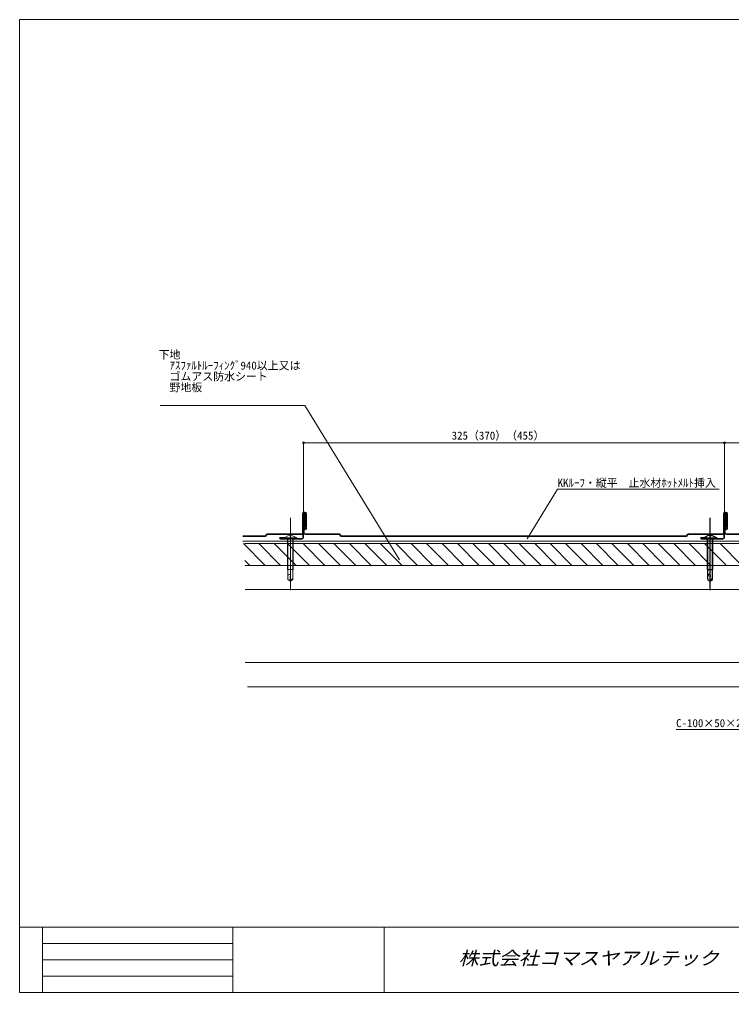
# Model space of a CAD drawing. Units: millimetres, scale not verified. Extents: x -567 to 1804, y -2125 to 401.
# Drawn here: x -567 to 20, y -2125 to -1323 of the extents above; entities that cross this region are included whole.
import ezdxf
from ezdxf.enums import TextEntityAlignment as Align

# ---------------------------------------------------------------- set-up
doc = ezdxf.new("R2010")
doc.units = ezdxf.units.MM
doc.header["$LTSCALE"] = 3
doc.header["$PDMODE"] = 32
doc.header["$PDSIZE"] = 1.5
doc.layers.add('0-0_0', color=7, linetype='Continuous', lineweight=18)
doc.layers.add('0-2_LAYER002', color=7, linetype='Continuous')
doc.layers.add('0-4_LAYER005', color=7, linetype='Continuous')
doc.styles.add('HG丸ｺﾞｼｯｸM-PRO', font='')
doc.styles.add('ＭＳ ゴシック', font='')
doc.styles.get('HG丸ｺﾞｼｯｸM-PRO').set_extended_font_data('HG丸ｺﾞｼｯｸM-PRO')
doc.styles.get('ＭＳ ゴシック').set_extended_font_data('MS Gothic')

# ---------------------------------------------------------------- blocks, each defined once
blk = doc.blocks.new('GROUP_1(2)')
at = {"layer": '0-4_LAYER005'}
for p, q in [((2.281, -69.266), (2.281, -9.673)), ((-3.219, -26.246), (-2.871, -26.846)), ((-3.219, -26.246), (7.781, -26.246)), ((-2.871, -26.846), (7.433, -26.846)), ((-0.019, -52.346), (-0.019, -26.846)), ((0.281, -60.584), (0.281, -26.846)), ((1.956, -24.351), (1.956, -25.118)), ((1.956, -25.118), (2.607, -25.118)), ((2.607, -24.351), (2.607, -25.118)), ((4.281, -60.675), (4.281, -26.846)), ((4.581, -52.346), (4.581, -26.846)), ((7.781, -26.246), (7.433, -26.846)), ((-0.019, -52.346), (4.581, -52.346)), ((0.781, -56.814), (0.281, -57.751)), ((2.281, -61.846), (2.013, -60.833))]:
    blk.add_line(p, q, dxfattribs=at)
blk.add_lwpolyline([(0.281, -60.584), (2.281, -61.846), (4.281, -60.675)], dxfattribs=at)
for centre, radius, start, end in [((2.281, -37.058), 12.13, 109.27448, 116.96329), ((2.205, -31.089), 6.743, 55.84936, 125.62162), ((2.281, -37.058), 12.13, 63.03671, 72.1965), ((1.522, -57.272), 0.871, 353.87158, 148.28321), ((10.456, -59.993), 8.484, 161.96182, 185.68739), ((3.24, -62.073), 1.744, 53.31423, 134.69846)]:
    blk.add_arc(centre, radius, start, end, dxfattribs=at)

msp = doc.modelspace()

# ---------------------------------------------------------------- linework, layer by layer
at = {"layer": '0-0_0', "color": 4}
for p, q in [((-450.94, -1640.868), (-331.863, -1640.868)), ((-253.746, -1768.15), (-331.863, -1640.868)), ((14.176, -1671.668), (-332.824, -1671.668)), ((-332.824, -1729.278), (-332.824, -1671.668)), ((14.176, -1671.668), (179.226, -1671.668)), ((14.176, -1729.278), (14.176, -1671.668)), ((-123.466, -1710.048), (-148.464, -1750.779)), ((9.702, -1710.048), (-123.466, -1710.048)), ((199.36, -1752.705), (-383.024, -1752.705)), ((-364.465, -1772.706), (-382.465, -1754.706)), ((-351.737, -1772.706), (-369.737, -1754.706)), ((-339.01, -1772.706), (-357.01, -1754.706)), ((-327.982, -1772.705), (-345.982, -1754.706)), ((-315.254, -1772.705), (-333.254, -1754.706)), ((-302.526, -1772.705), (-320.526, -1754.706)), ((-289.798, -1772.705), (-307.798, -1754.706)), ((-277.071, -1772.705), (-295.07, -1754.706)), ((-264.343, -1772.705), (-282.343, -1754.706)), ((-251.615, -1772.705), (-269.615, -1754.706)), ((-238.887, -1772.705), (-256.887, -1754.706)), ((-226.159, -1772.705), (-244.159, -1754.706)), ((-213.431, -1772.705), (-231.431, -1754.706)), ((-200.703, -1772.705), (-218.703, -1754.706)), ((-187.975, -1772.705), (-205.975, -1754.706)), ((-175.247, -1772.705), (-193.247, -1754.706)), ((-162.519, -1772.705), (-180.519, -1754.706)), ((-149.791, -1772.705), (-167.791, -1754.706)), ((-137.063, -1772.705), (-155.063, -1754.706)), ((-124.335, -1772.705), (-142.335, -1754.706)), ((-111.608, -1772.705), (-129.607, -1754.706)), ((-98.88, -1772.705), (-116.88, -1754.706)), ((-86.152, -1772.705), (-104.152, -1754.706)), ((-73.424, -1772.705), (-91.424, -1754.706)), ((-60.696, -1772.705), (-78.696, -1754.706)), ((-47.968, -1772.705), (-65.968, -1754.706)), ((-35.24, -1772.705), (-53.24, -1754.706)), ((-22.927, -1772.291), (-40.512, -1754.706)), ((-9.784, -1772.705), (-27.784, -1754.706)), ((2.944, -1772.705), (-15.056, -1754.706)), ((15.257, -1772.291), (-2.328, -1754.706)), ((28.4, -1772.705), (10.4, -1754.706)), ((-381.269, -1768.63), (-377.193, -1772.706)), ((244.36, -1772.706), (-380.94, -1772.705)), ((-25.752, -1908.007), (81.03, -1908.007))]:
    msp.add_line(p, q, dxfattribs=at)
at = {"layer": '0-0_0', "color": 1}
for p, q in [((-333.824, -1730.351), (-333.824, -1746.351)), ((-333.324, -1730.351), (-333.324, -1746.351)), ((-333.324, -1749.646), (-333.324, -1730.851)), ((-332.824, -1749.646), (-332.824, -1730.351)), ((-331.824, -1728.851), (-332.324, -1728.851)), ((-332.324, -1729.351), (-331.824, -1729.351)), ((-332.324, -1729.851), (-331.824, -1729.851)), ((-332.324, -1745.851), (-332.324, -1730.601)), ((-332.324, -1732.018), (-331.824, -1732.018)), ((-331.824, -1730.567), (-331.824, -1740.351)), ((-331.824, -1742.351), (-331.824, -1732.018)), ((-331.324, -1740.351), (-331.324, -1730.351)), ((-331.324, -1730.851), (-331.324, -1740.351)), ((-330.824, -1742.351), (-330.824, -1730.351)), ((-330.324, -1742.351), (-330.324, -1730.351)), ((13.176, -1730.351), (13.176, -1746.351)), ((13.676, -1730.351), (13.676, -1746.351)), ((13.676, -1749.646), (13.676, -1730.851)), ((14.176, -1749.646), (14.176, -1730.351)), ((15.176, -1728.851), (14.676, -1728.851)), ((14.676, -1729.351), (15.176, -1729.351)), ((14.676, -1729.851), (15.176, -1729.851)), ((14.676, -1745.851), (14.676, -1730.601)), ((14.676, -1732.018), (15.176, -1732.018)), ((15.176, -1730.567), (15.176, -1740.351)), ((15.176, -1742.351), (15.176, -1732.018)), ((15.676, -1740.351), (15.676, -1730.351)), ((15.676, -1730.851), (15.676, -1740.351)), ((16.176, -1742.351), (16.176, -1730.351)), ((16.676, -1742.351), (16.676, -1730.351)), ((-332.824, -1745.851), (-332.824, -1732.351)), ((14.176, -1745.851), (14.176, -1732.351)), ((-334.324, -1746.851), (-362.824, -1746.851)), ((-334.324, -1747.351), (-362.824, -1747.351)), ((-303.324, -1746.851), (-331.324, -1746.851)), ((-303.324, -1747.351), (-331.324, -1747.351)), ((12.676, -1746.851), (-15.824, -1746.851)), ((12.676, -1747.351), (-15.824, -1747.351)), ((43.676, -1746.851), (15.676, -1746.851)), ((43.676, -1747.351), (15.676, -1747.351)), ((-364.324, -1748.351), (-383.024, -1748.351)), ((-364.324, -1748.851), (-383.024, -1748.851)), ((-351.824, -1750.146), (-347.98, -1750.146)), ((-351.824, -1750.646), (-334.324, -1750.646)), ((-351.824, -1751.146), (-334.324, -1751.146)), ((-27.324, -1748.351), (-301.824, -1748.351)), ((-27.324, -1748.851), (-301.824, -1748.851)), ((-17.324, -1748.351), (-27.324, -1748.351)), ((-17.324, -1748.851), (-27.324, -1748.851)), ((-4.824, -1750.146), (-0.98, -1750.146)), ((-4.824, -1750.646), (12.676, -1750.646)), ((-4.824, -1751.146), (12.676, -1751.146))]:
    msp.add_line(p, q, dxfattribs=at)
at = {"layer": '0-0_0'}
for p, q in [((-332.324, -1742.518), (-332.324, -1732.018)), ((-330.824, -1740.351), (-330.824, -1730.351)), ((14.676, -1742.518), (14.676, -1732.018)), ((16.176, -1740.351), (16.176, -1730.351)), ((-343.688, -1793.066), (-343.688, -1733.473)), ((-349.188, -1750.046), (-348.841, -1750.646)), ((-349.188, -1750.046), (-338.188, -1750.046)), ((-348.841, -1750.646), (-338.536, -1750.646)), ((-347.98, -1750.146), (-347.824, -1750.146)), ((-345.988, -1776.146), (-345.988, -1750.646)), ((-345.688, -1784.384), (-345.688, -1750.646)), ((-344.014, -1748.151), (-344.014, -1748.918)), ((-344.014, -1748.918), (-343.363, -1748.918)), ((-343.363, -1748.151), (-343.363, -1748.918)), ((-341.688, -1784.475), (-341.688, -1750.646)), ((-341.388, -1776.146), (-341.388, -1750.646)), ((-338.188, -1750.046), (-338.536, -1750.646)), ((-0.98, -1750.146), (-0.824, -1750.146)), ((-345.988, -1776.146), (-341.388, -1776.146)), ((-345.188, -1780.614), (-345.688, -1781.551)), ((-343.688, -1785.646), (-343.956, -1784.633)), ((195.332, -1792.705), (-380.94, -1792.705)), ((195.332, -1852.705), (-380.94, -1852.705)), ((193.332, -1872.705), (-378.94, -1872.705)), ((-567, -2070.75), (567, -2070.75)), ((-548.1, -2070.75), (-548.1, -2124.75)), ((-391.077, -2070.75), (-391.077, -2124.75)), ((-266.54, -2070.75), (-266.54, -2124.75)), ((-548.1, -2084.25), (-391.077, -2084.25)), ((-548.1, -2097.75), (-391.077, -2097.75)), ((-548.1, -2111.25), (-391.077, -2111.25))]:
    msp.add_line(p, q, dxfattribs=at)
msp.add_lwpolyline([(-567, -1322.85), (567, -1322.85), (567, -2124.75), (-567, -2124.75)], close=True, dxfattribs=at)
at = {"layer": '0-0_0', "color": 33}
msp.add_lwpolyline([(-381.269, -1754.705), (244.36, -1754.706), (244.36, -1709.706)], dxfattribs=at)
at = {"layer": '0-0_0', "color": 4}
msp.add_lwpolyline([(244.36, -1754.706), (244.36, -1772.705), (-381.269, -1772.705)], dxfattribs=at)
at = {"layer": '0-0_0', "color": 1}
for points in [[(-351.824, -1749.646), (-347.824, -1749.646), (-347.824, -1750.146)], [(-4.824, -1749.646), (-0.824, -1749.646), (-0.824, -1750.146)]]:
    msp.add_lwpolyline(points, dxfattribs=at)
at = {"layer": '0-0_0'}
msp.add_lwpolyline([(-345.688, -1784.384), (-343.688, -1785.646), (-341.688, -1784.475)], dxfattribs=at)
at = {"layer": '0-0_0', "color": 1}
for centre, radius, start, end in [((-332.324, -1730.351), 1.5, 90, 180), ((-332.324, -1730.351), 1, 90, 180), ((-332.324, -1730.351), 0.5, 90, 180), ((-332.074, -1730.601), 0.25, 0, 180), ((-331.824, -1730.351), 1.5, 0, 90), ((-331.824, -1730.351), 1, 0, 90), ((-331.824, -1730.351), 0.5, 0, 90), ((14.676, -1730.351), 1.5, 90, 180), ((14.676, -1730.351), 1, 90, 180), ((14.676, -1730.351), 0.5, 90, 180), ((14.926, -1730.601), 0.25, 0, 180), ((15.176, -1730.351), 1.5, 0, 90), ((15.176, -1730.351), 1, 0, 90), ((15.176, -1730.351), 0.5, 0, 90), ((-364.324, -1747.851), 1, 270, 0), ((-364.324, -1747.851), 0.5, 270, 0), ((-362.824, -1747.851), 1, 90, 180), ((-362.824, -1747.851), 0.5, 90, 180), ((-334.324, -1746.351), 0.5, 270, 0), ((-334.324, -1746.351), 1, 270, 0), ((-331.324, -1745.851), 1.5, 180, 270), ((-331.324, -1742.351), 1, 180, 270), ((-331.324, -1745.851), 1, 180, 270), ((-331.324, -1740.351), 0.5, 180, 0), ((-331.324, -1742.351), 0.5, 180, 270), ((-331.324, -1742.351), 0.5, 270, 0), ((-331.324, -1742.351), 1, 270, 0), ((-303.324, -1747.851), 1, 0, 90), ((-303.324, -1747.851), 0.5, 0, 90), ((-301.824, -1747.851), 1, 180, 270), ((-301.824, -1747.851), 0.5, 180, 270), ((-17.324, -1747.851), 1, 270, 0), ((-17.324, -1747.851), 0.5, 270, 0), ((-15.824, -1747.851), 1, 90, 180), ((-15.824, -1747.851), 0.5, 90, 180), ((12.676, -1746.351), 0.5, 270, 0), ((12.676, -1746.351), 1, 270, 0), ((15.676, -1745.851), 1.5, 180, 270), ((15.676, -1742.351), 1, 180, 270), ((15.676, -1745.851), 1, 180, 270), ((15.676, -1740.351), 0.5, 180, 0), ((15.676, -1742.351), 0.5, 180, 270), ((15.676, -1742.351), 0.5, 270, 0), ((15.676, -1742.351), 1, 270, 0), ((-351.824, -1750.396), 0.75, 90, 270), ((-351.824, -1750.396), 0.25, 90, 270), ((-334.324, -1749.646), 1, 270, 0), ((-334.324, -1749.646), 1.5, 270, 0), ((-4.824, -1750.396), 0.75, 90, 270), ((-4.824, -1750.396), 0.25, 90, 270), ((12.676, -1749.646), 1, 270, 0), ((12.676, -1749.646), 1.5, 270, 0)]:
    msp.add_arc(centre, radius, start, end, dxfattribs=at)
at = {"layer": '0-0_0'}
for centre, radius, start, end in [((-343.688, -1760.858), 12.13, 109.27448, 116.96329), ((-343.765, -1754.889), 6.743, 55.84936, 125.62162), ((-343.688, -1760.858), 12.13, 63.03671, 72.1965), ((-344.447, -1781.072), 0.871, 353.87158, 148.28321), ((-335.514, -1783.793), 8.484, 161.96182, 185.68739), ((-342.73, -1785.873), 1.744, 53.31423, 134.69846)]:
    msp.add_arc(centre, radius, start, end, dxfattribs=at)
at = {"layer": '0-0_0', "color": 4}
for p in [(-332.824, -1671.668), (14.176, -1671.668)]:
    msp.add_point(p, dxfattribs=at)

# ---------------------------------------------------------------- block references
at = {"layer": '0-0_0'}
msp.add_blockref('GROUP_1(2)', (0, -1723.8), dxfattribs=at)

# ---------------------------------------------------------------- texts
at = {"layer": '0-0_0', "style": 'ＭＳ ゴシック'}
for s, p in [('下地', (-452.334, -1604.346)), ('\u3000ｱｽﾌｧﾙﾄﾙｰﾌｨﾝｸﾞ940以上又は', (-452.334, -1613.346)), ('\u3000ゴムアス防水シート', (-452.334, -1622.346)), ('\u3000野地板', (-452.334, -1631.346)), ('325（370）（455）', (-210.77, -1671.069)), ('C-100×50×20×2.3', (-25.752, -1908.007))]:
    msp.add_text(s, height=6.598, dxfattribs=at).set_placement(p, align=Align.BOTTOM_LEFT)
at = {"layer": '0-0_0', "color": 3, "style": 'HG丸ｺﾞｼｯｸM-PRO', "oblique": 15, "width": 1.1}
msp.add_text('株式会社コマスヤアルテック', height=11, dxfattribs=at).set_placement((-205.007, -2105.25), align=Align.BOTTOM_LEFT)
at = {"layer": '0-2_LAYER002', "style": 'ＭＳ ゴシック'}
msp.add_text('㏍ﾙｰﾌ・縦平\u3000止水材ﾎｯﾄﾒﾙﾄ挿入', height=6.598, dxfattribs=at).set_placement((-123.466, -1710.048), align=Align.BOTTOM_LEFT)

doc.saveas('drawing.dxf')
